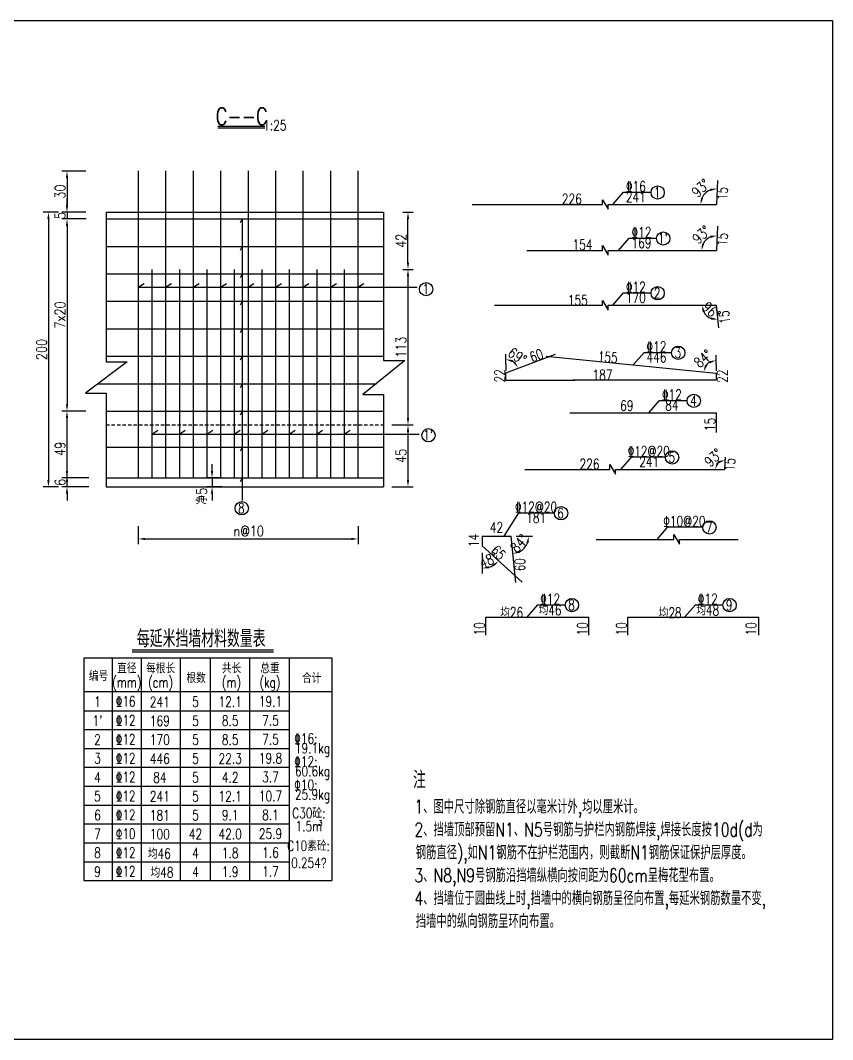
# Model space of a CAD drawing. Header units: millimetres. Extents: x 2923 to 12523, y -1268 to 4624.
# Drawn here: x 6407 to 6998, y -1268 to -525 of the extents above; entities that cross this region are included whole.
import ezdxf
from ezdxf.enums import TextEntityAlignment as Align

# ---------------------------------------------------------------- set-up
doc = ezdxf.new("R2010")
doc.units = ezdxf.units.MM
doc.linetypes.add('DASHED', pattern=[4, 2.5, -1.5])
for name, color, linetype in [('lk', 7, 'Continuous'), ('文字', 7, 'Continuous'), ('标注', 4, 'Continuous'), ('钢筋', 6, 'Continuous')]:
    doc.layers.add(name, color=color, linetype=linetype)
doc.styles.add('XGhz', font='simplex1.shx', dxfattribs={"width": 0.8, "bigfont": 'hztxt.shx'})
doc.styles.add('XGsz', font='simplex1.shx', dxfattribs={"width": 0.8, "bigfont": 'hztxt.shx'})
doc.styles.add('数字', font='simplex1.shx', dxfattribs={"width": 0.8, "bigfont": 'hztxt.shx'})
doc.styles.add('汉字', font='simplex1.shx', dxfattribs={"width": 0.8, "bigfont": 'hztxt.shx'})
doc.styles.add('钢筋', font='simplex1.shx', dxfattribs={"width": 0.8, "height": 2.2, "bigfont": 'hztxt.shx'})
doc.dimstyles.new('STANDARD25', dxfattribs={"dimscale": 2.5, "dimtxt": 3, "dimasz": 2, "dimexe": 1.5, "dimexo": 2.5, "dimgap": 0.5, "dimtad": 1, "dimdec": 0, "dimrnd": 0.1, "dimzin": 0, "dimdsep": 46, "dimtxsty": 'XGsz', "dimcen": 0.09, "dimdle": 1, "dimclrd": 256, "dimclre": 256, "dimclrt": 256, "dimadec": 0, "dimazin": 0, "dimtfac": 1, "dimtdec": 0, "dimtix": 1, "dimtmove": 2, "dimatfit": 3, "dimfxl": 0, "dimtolj": 1, "dimtzin": 0, "dimlwd": -1, "dimlwe": -1, "dimarcsym": 0})

# ---------------------------------------------------------------- blocks, each defined once
blk = doc.blocks.new('*D143')
at = {"layer": 'DEFPOINTS', "color": 0}
for p in [(6789.7, -769.96), (6909.1, -774.19), (6913.45, -782.34), (6913.45, -782.34), (6913.45, -787.46)]:
    blk.add_point(p, dxfattribs=at)
at = {"layer": '文字'}
blk.add_line((6913.45, -776.09), (6913.45, -769.35), dxfattribs=at)
blk.add_arc((6913.45, -782.34), 9.24, 121.4088, 142.8806, dxfattribs=at)
for points in [[(6906.86, -777.07), (6905.31, -776.46), (6904.26, -781.42)], [(6908.41, -773.65), (6908.86, -775.26), (6913.45, -773.1)]]:
    blk.add_solid(points, dxfattribs=at)
at = {"layer": '文字', "insert": (6903.9, -771.78), "char_height": 7.5, "attachment_point": 5, "rotation": 42.1447, "style": 'XGsz'}
blk.add_mtext('\\A1;84°', dxfattribs=at)
blk = doc.blocks.new('*D142')
at = {"layer": 'DEFPOINTS', "color": 0}
for p in [(6919.95, -843.71), (6774, -852.5), (6899.04, -852.5), (6916.31, -846.5), (6919.51, -852.5)]:
    blk.add_point(p, dxfattribs=at)
at = {"layer": '文字'}
blk.add_line((6905.29, -852.5), (6916.46, -852.5), dxfattribs=at)
blk.add_arc((6919.51, -852.5), 6.8, 130.25799, 136.8761, dxfattribs=at)
for points in [[(6914.85, -846.52), (6915.39, -848.1), (6919.85, -845.7)], [(6915.32, -848.15), (6913.77, -847.54), (6912.71, -852.5)]]:
    blk.add_solid(points, dxfattribs=at)
at = {"layer": '文字', "insert": (6911.38, -843.95), "char_height": 7.5, "attachment_point": 5, "rotation": 43.56705, "style": 'XGsz'}
blk.add_mtext('\\A1;93°', dxfattribs=at)
blk = doc.blocks.new('*D132')
at = {"layer": 'DEFPOINTS', "color": 0}
for p in [(6492.56, -887.59), (6652.66, -887.59), (6652.66, -903.2)]:
    blk.add_point(p, dxfattribs=at)
at = {"layer": '文字'}
for p, q in [((6492.56, -893.84), (6492.56, -906.95)), ((6652.66, -893.84), (6652.66, -906.95)), ((6497.56, -903.2), (6647.66, -903.2))]:
    blk.add_line(p, q, dxfattribs=at)
for points in [[(6497.56, -902.37), (6497.56, -904.03), (6492.56, -903.2)], [(6647.66, -902.37), (6647.66, -904.03), (6652.66, -903.2)]]:
    blk.add_solid(points, dxfattribs=at)
at = {"layer": '文字', "insert": (6573.08, -897.5), "char_height": 7.5, "attachment_point": 5, "style": 'XGsz'}
blk.add_mtext('\\A1;n@10', dxfattribs=at)
blk = doc.blocks.new('*D133')
at = {"layer": 'DEFPOINTS', "color": 0}
for p in [(6559.83, -858.66), (6546.32, -865.2), (6559.93, -865.2)]:
    blk.add_point(p, dxfattribs=at)
at = {"layer": '文字'}
for p, q in [((6546.32, -853.66), (6546.32, -848.66)), ((6553.58, -858.66), (6542.57, -858.66)), ((6546.32, -858.66), (6546.32, -865.2)), ((6553.68, -865.2), (6542.57, -865.2)), ((6546.32, -870.2), (6546.32, -875.2))]:
    blk.add_line(p, q, dxfattribs=at)
for points in [[(6545.49, -853.66), (6547.15, -853.66), (6546.32, -858.66)], [(6545.49, -870.2), (6547.15, -870.2), (6546.32, -865.2)]]:
    blk.add_solid(points, dxfattribs=at)
at = {"layer": '文字', "insert": (6538.85, -874.21), "char_height": 7.5, "attachment_point": 5, "rotation": 90, "style": 'XGhz'}
blk.add_mtext('\\A1; 净5', dxfattribs=at)
blk = doc.blocks.new('*D144')
at = {"layer": 'DEFPOINTS', "color": 0}
for p in [(6796.53, -768.47), (6767.28, -775.35), (6760.24, -782.07), (6760.24, -782.07), (6760.24, -787.46)]:
    blk.add_point(p, dxfattribs=at)
at = {"layer": '文字'}
blk.add_line((6760.24, -775.82), (6760.24, -768.59), dxfattribs=at)
blk.add_arc((6760.24, -782.07), 9.74, 50.30745, 60.24277, dxfattribs=at)
for points in [[(6764.86, -774.43), (6765.29, -772.81), (6760.24, -772.34)], [(6767.14, -774.1), (6765.78, -775.06), (6769.36, -778.65)]]:
    blk.add_solid(points, dxfattribs=at)
at = {"layer": '文字', "insert": (6768.64, -769.96), "char_height": 7.5, "attachment_point": 5, "rotation": 325.27511, "style": 'XGsz'}
blk.add_mtext('\\A1;69°', dxfattribs=at)
blk = doc.blocks.new('*D147')
at = {"layer": 'DEFPOINTS', "color": 0}
for p in [(6914.45, -675.45), (6908.48, -683.49), (6775.47, -693.02), (6889.57, -693.02), (6913.57, -693.02)]:
    blk.add_point(p, dxfattribs=at)
at = {"layer": '文字'}
blk.add_line((6895.82, -693.02), (6906.51, -693.02), dxfattribs=at)
blk.add_arc((6913.57, -693.02), 10.81, 113.8742, 153.25989, dxfattribs=at)
for points in [[(6909.04, -682.32), (6909.35, -683.96), (6914.11, -682.23)], [(6904.73, -688.35), (6903.11, -687.97), (6902.76, -693.02)]]:
    blk.add_solid(points, dxfattribs=at)
at = {"layer": '文字', "insert": (6902.68, -681.57), "char_height": 7.5, "attachment_point": 5, "rotation": 43.56705, "style": 'XGsz'}
blk.add_mtext('\\A1;93°', dxfattribs=at)
blk = doc.blocks.new('*D146')
at = {"layer": 'DEFPOINTS', "color": 0}
for p in [(6914.45, -641.98), (6908.16, -649.42), (6735.73, -659.56), (6895.34, -659.56), (6913.57, -659.56)]:
    blk.add_point(p, dxfattribs=at)
at = {"layer": '文字'}
blk.add_line((6901.59, -659.56), (6905.83, -659.56), dxfattribs=at)
blk.add_arc((6913.57, -659.56), 11.49, 112.2579, 154.87619, dxfattribs=at)
for points in [[(6909.08, -648.1), (6909.36, -649.74), (6914.15, -648.08)], [(6903.98, -654.86), (6902.35, -654.49), (6902.08, -659.56)]]:
    blk.add_solid(points, dxfattribs=at)
at = {"layer": '文字', "insert": (6902.2, -647.6), "char_height": 7.5, "attachment_point": 5, "rotation": 43.56705, "style": 'XGsz'}
blk.add_mtext('\\A1;93°', dxfattribs=at)
blk = doc.blocks.new('*D145')
at = {"layer": 'DEFPOINTS', "color": 0}
for p in [(6751.93, -732.93), (6913.57, -732.93), (6913.57, -732.93), (6904.73, -738.45), (6915.31, -749.45)]:
    blk.add_point(p, dxfattribs=at)
at = {"layer": '文字'}
blk.add_arc((6913.57, -732.93), 10.42, 207.753, 248.247, dxfattribs=at)
for points in [[(6903.54, -737.98), (6905.16, -737.58), (6903.15, -732.93)], [(6909.82, -741.78), (6909.59, -743.43), (6914.66, -743.29)]]:
    blk.add_solid(points, dxfattribs=at)
at = {"layer": '文字', "insert": (6909.94, -736.96), "char_height": 7.5, "attachment_point": 5, "rotation": 318, "style": 'XGsz'}
blk.add_mtext('\\A1;96°', dxfattribs=at)
blk = doc.blocks.new('*D205')
at = {"layer": 'DEFPOINTS', "color": 0}
for p in [(6440.73, -665.2), (6427.21, -865.23), (6440.73, -865.23)]:
    blk.add_point(p, dxfattribs=at)
at = {"layer": '标注'}
for p, q in [((6434.48, -665.2), (6423.46, -665.2)), ((6427.21, -670.2), (6427.21, -860.23)), ((6434.48, -865.23), (6423.46, -865.23))]:
    blk.add_line(p, q, dxfattribs=at)
for points in [[(6426.38, -670.2), (6428.05, -670.2), (6427.21, -665.2)], [(6426.38, -860.23), (6428.05, -860.23), (6427.21, -865.23)]]:
    blk.add_solid(points, dxfattribs=at)
at = {"layer": '标注', "insert": (6422.21, -765.21), "char_height": 7.5, "attachment_point": 5, "rotation": 90, "style": 'XGsz'}
blk.add_mtext('\\A1;200', dxfattribs=at)
blk = doc.blocks.new('*D202')
at = {"layer": 'DEFPOINTS', "color": 0}
for p in [(6460.82, -670.12), (6440.73, -810.03), (6460.81, -810.03)]:
    blk.add_point(p, dxfattribs=at)
at = {"layer": '标注'}
for p, q in [((6454.57, -670.12), (6436.98, -670.12)), ((6440.73, -675.12), (6440.73, -805.03)), ((6454.56, -810.03), (6436.98, -810.03))]:
    blk.add_line(p, q, dxfattribs=at)
for points in [[(6439.89, -675.12), (6441.56, -675.12), (6440.73, -670.12)], [(6439.89, -805.03), (6441.56, -805.03), (6440.73, -810.03)]]:
    blk.add_solid(points, dxfattribs=at)
at = {"layer": '标注', "insert": (6435.73, -740.08), "char_height": 7.5, "attachment_point": 5, "rotation": 90, "style": 'XGsz'}
blk.add_mtext('\\A1;7x20', dxfattribs=at)
blk = doc.blocks.new('*D201')
at = {"layer": 'DEFPOINTS', "color": 0}
for p in [(6460.73, -665.2), (6440.73, -670.12), (6460.82, -670.12)]:
    blk.add_point(p, dxfattribs=at)
at = {"layer": '标注'}
for p, q in [((6440.73, -660.2), (6440.73, -655.2)), ((6454.48, -665.2), (6436.98, -665.2)), ((6440.73, -665.2), (6440.73, -670.12)), ((6454.57, -670.12), (6436.98, -670.12)), ((6440.73, -675.12), (6440.73, -680.12))]:
    blk.add_line(p, q, dxfattribs=at)
for points in [[(6439.89, -660.2), (6441.56, -660.2), (6440.73, -665.2)], [(6439.89, -675.12), (6441.56, -675.12), (6440.73, -670.12)]]:
    blk.add_solid(points, dxfattribs=at)
at = {"layer": '标注', "insert": (6435.73, -667.66), "char_height": 7.5, "attachment_point": 5, "rotation": 90, "style": 'XGsz'}
blk.add_mtext('\\A1;5', dxfattribs=at)
blk = doc.blocks.new('*D200')
at = {"layer": 'DEFPOINTS', "color": 0}
for p in [(6460.73, -635.18), (6440.73, -665.2), (6460.73, -665.2)]:
    blk.add_point(p, dxfattribs=at)
at = {"layer": '标注'}
for p, q in [((6454.48, -635.18), (6436.98, -635.18)), ((6440.73, -640.18), (6440.73, -660.2)), ((6454.48, -665.2), (6436.98, -665.2))]:
    blk.add_line(p, q, dxfattribs=at)
for points in [[(6439.89, -640.18), (6441.56, -640.18), (6440.73, -635.18)], [(6439.89, -660.2), (6441.56, -660.2), (6440.73, -665.2)]]:
    blk.add_solid(points, dxfattribs=at)
at = {"layer": '标注', "insert": (6435.73, -650.19), "char_height": 7.5, "attachment_point": 5, "rotation": 90, "style": 'XGsz'}
blk.add_mtext('\\A1;30', dxfattribs=at)
blk = doc.blocks.new('*D203')
at = {"layer": 'DEFPOINTS', "color": 0}
for p in [(6440.73, -810.03), (6460.81, -810.03), (6462.91, -865.23)]:
    blk.add_point(p, dxfattribs=at)
at = {"layer": '标注'}
for p, q in [((6454.56, -810.03), (6436.98, -810.03)), ((6440.73, -860.23), (6440.73, -815.03)), ((6456.66, -865.23), (6436.98, -865.23))]:
    blk.add_line(p, q, dxfattribs=at)
for points in [[(6439.89, -815.03), (6441.56, -815.03), (6440.73, -810.03)], [(6439.89, -860.23), (6441.56, -860.23), (6440.73, -865.23)]]:
    blk.add_solid(points, dxfattribs=at)
at = {"layer": '标注', "insert": (6435.73, -837.63), "char_height": 7.5, "attachment_point": 5, "rotation": 90, "style": 'XGsz'}
blk.add_mtext('\\A1;49', dxfattribs=at)
blk = doc.blocks.new('*D204')
at = {"layer": 'DEFPOINTS', "color": 0}
for p in [(6440.73, -858.67), (6462.91, -858.67), (6462.91, -865.23)]:
    blk.add_point(p, dxfattribs=at)
at = {"layer": '标注'}
for p, q in [((6440.73, -853.67), (6440.73, -848.67)), ((6456.66, -858.67), (6436.98, -858.67)), ((6440.73, -865.23), (6440.73, -858.67)), ((6456.66, -865.23), (6436.98, -865.23)), ((6440.73, -870.23), (6440.73, -875.23))]:
    blk.add_line(p, q, dxfattribs=at)
for points in [[(6439.89, -853.67), (6441.56, -853.67), (6440.73, -858.67)], [(6439.89, -870.23), (6441.56, -870.23), (6440.73, -865.23)]]:
    blk.add_solid(points, dxfattribs=at)
at = {"layer": '标注', "insert": (6435.73, -861.95), "char_height": 7.5, "attachment_point": 5, "rotation": 90, "style": 'XGsz'}
blk.add_mtext('\\A1;6', dxfattribs=at)
blk = doc.blocks.new('*D327')
at = {"layer": 'DEFPOINTS', "color": 0}
for p in [(6764.2, -901.18), (6767.8, -901.18), (6779.69, -901.18), (6771.35, -911.85), (6767.58, -934.95)]:
    blk.add_point(p, dxfattribs=at)
at = {"layer": '文字'}
blk.add_arc((6764.2, -901.18), 12.85, 298.14949, 337.5611, dxfattribs=at)
for points in [[(6775.26, -905.92), (6776.9, -906.24), (6777.05, -901.18)], [(6770.51, -913.3), (6770.02, -911.71), (6765.48, -913.96)]]:
    blk.add_solid(points, dxfattribs=at)
at = {"layer": '文字', "insert": (6770.02, -906.44), "char_height": 7.5, "attachment_point": 5, "rotation": 47.8553, "style": 'XGsz'}
blk.add_mtext('\\A1;84°', dxfattribs=at)
blk = doc.blocks.new('*D326')
at = {"layer": 'DEFPOINTS', "color": 0}
for p in [(6743.03, -908.29), (6743.03, -913.27), (6747.49, -923.99), (6743.03, -928.32), (6772.12, -934.79)]:
    blk.add_point(p, dxfattribs=at)
at = {"layer": '文字'}
blk.add_arc((6743.03, -908.29), 16.32, 287.62355, 300.0528, dxfattribs=at)
for points in [[(6750.68, -921.77), (6751.72, -923.07), (6755.09, -919.28)], [(6748.09, -924.67), (6747.84, -923.02), (6743.03, -924.61)]]:
    blk.add_solid(points, dxfattribs=at)
at = {"layer": '文字', "insert": (6747.6, -918.65), "char_height": 7.5, "attachment_point": 5, "rotation": 23.83817, "style": 'XGsz'}
blk.add_mtext('\\A1;48°', dxfattribs=at)
blk = doc.blocks.new('*D338')
at = {"layer": 'DEFPOINTS', "color": 0}
for p in [(6679.03, -665.2), (6689.03, -665.2), (6679.03, -706.87)]:
    blk.add_point(p, dxfattribs=at)
at = {"layer": '标注'}
for p, q in [((6685.28, -665.2), (6692.78, -665.2)), ((6689.03, -701.87), (6689.03, -670.2)), ((6685.28, -706.87), (6692.78, -706.87))]:
    blk.add_line(p, q, dxfattribs=at)
for points in [[(6688.2, -670.2), (6689.86, -670.2), (6689.03, -665.2)], [(6688.2, -701.87), (6689.86, -701.87), (6689.03, -706.87)]]:
    blk.add_solid(points, dxfattribs=at)
at = {"layer": '标注', "insert": (6684.03, -686.03), "char_height": 7.5, "attachment_point": 5, "rotation": 90, "style": 'XGsz'}
blk.add_mtext('\\A1;42', dxfattribs=at)
blk = doc.blocks.new('*D339')
at = {"layer": 'DEFPOINTS', "color": 0}
for p in [(6679.03, -706.87), (6677.69, -820.18), (6689.03, -820.18)]:
    blk.add_point(p, dxfattribs=at)
at = {"layer": '标注'}
for p, q in [((6685.28, -706.87), (6692.78, -706.87)), ((6689.03, -711.87), (6689.03, -815.18)), ((6683.94, -820.18), (6692.78, -820.18))]:
    blk.add_line(p, q, dxfattribs=at)
for points in [[(6688.2, -711.87), (6689.86, -711.87), (6689.03, -706.87)], [(6688.2, -815.18), (6689.86, -815.18), (6689.03, -820.18)]]:
    blk.add_solid(points, dxfattribs=at)
at = {"layer": '标注', "insert": (6684.03, -763.52), "char_height": 7.5, "attachment_point": 5, "rotation": 90, "style": 'XGsz'}
blk.add_mtext('\\A1;113', dxfattribs=at)
blk = doc.blocks.new('*D350')
at = {"layer": 'DEFPOINTS', "color": 0}
for p in [(6671.13, -820.18), (6671.13, -865.2), (6689.03, -865.2)]:
    blk.add_point(p, dxfattribs=at)
at = {"layer": '标注'}
for p, q in [((6677.38, -820.18), (6692.78, -820.18)), ((6689.03, -825.18), (6689.03, -860.2)), ((6677.38, -865.2), (6692.78, -865.2))]:
    blk.add_line(p, q, dxfattribs=at)
for points in [[(6688.2, -825.18), (6689.86, -825.18), (6689.03, -820.18)], [(6688.2, -860.2), (6689.86, -860.2), (6689.03, -865.2)]]:
    blk.add_solid(points, dxfattribs=at)
at = {"layer": '标注', "insert": (6684.03, -842.69), "char_height": 7.5, "attachment_point": 5, "rotation": 90, "style": 'XGsz'}
blk.add_mtext('\\A1;45', dxfattribs=at)

msp = doc.modelspace()

# ---------------------------------------------------------------- linework, layer by layer
at = {"layer": 'DEFPOINTS'}
msp.add_lwpolyline([(5948.22, -525.43), (6998.22, -525.43), (6998.22, -1267.93), (5948.22, -1267.93), (5948.22, -525.43)], dxfattribs=at)
at = {"layer": 'lk'}
for p, q in [((6469.16, -665.2), (6469.16, -774.2)), ((6469.16, -665.2), (6671.13, -665.2)), ((6671.13, -665.2), (6671.13, -773.31)), ((6484.64, -774.2), (6454.1, -797.08)), ((6469.16, -774.2), (6484.64, -774.2)), ((6686.61, -773.31), (6656.06, -797.88)), ((6671.13, -773.31), (6686.61, -773.31)), ((6454.1, -797.08), (6469.16, -797.08)), ((6469.16, -797.08), (6469.16, -865.2)), ((6469.16, -797.08), (6469.16, -862.35)), ((6656.06, -797.88), (6671.13, -797.88)), ((6671.13, -797.88), (6671.13, -865.2)), ((6671.13, -797.88), (6671.13, -862.19)), ((6469.16, -842.45), (6469.16, -862.35)), ((6469.16, -865.2), (6671.13, -865.2))]:
    msp.add_line(p, q, dxfattribs=at)
at = {"layer": 'lk', "linetype": 'DASHED'}
msp.add_line((6469.16, -820.18), (6671.13, -820.18), dxfattribs=at)
at = {"layer": '文字'}
for p, q in [((6760.24, -775.82), (6760.24, -780.49)), ((6913.45, -776.09), (6913.45, -780.79)), ((6767.8, -901.18), (6779.69, -901.18)), ((6743.03, -913.27), (6743.03, -928.32)), ((6453.09, -1069.56), (6602.52, -1069.56))]:
    msp.add_line(p, q, dxfattribs=at)
at = {"layer": '标注'}
for p, q in [((6550.58, -603.68), (6584.87, -603.68)), ((6838.1, -659.56), (6846, -650.55)), ((6846, -650.55), (6865.65, -650.55)), ((6830.64, -656.04), (6834.79, -663.07)), ((6830.64, -659.56), (6830.64, -656.04)), ((6834.79, -663.07), (6834.79, -659.56)), ((6568.28, -670.08), (6566.74, -673.01)), ((6568.28, -670.08), (6568.28, -875.09)), ((6568.28, -690.08), (6566.74, -693.01)), ((6830.64, -693.02), (6830.64, -689.51)), ((6830.64, -689.51), (6834.79, -696.54)), ((6842.2, -693.02), (6850.09, -684.02)), ((6850.09, -684.02), (6869.75, -684.02)), ((6834.79, -696.54), (6834.79, -693.02)), ((6568.28, -710.08), (6566.74, -713.01)), ((6568.28, -710.08), (6566.74, -713.01)), ((6492.56, -719.89), (6496.86, -717.01)), ((6492.56, -719.89), (6695.61, -719.89)), ((6512.56, -719.89), (6516.86, -717.01)), ((6532.56, -719.89), (6536.86, -717.01)), ((6552.56, -719.89), (6556.86, -717.01)), ((6572.56, -719.89), (6576.86, -717.01)), ((6592.56, -719.89), (6596.86, -717.01)), ((6612.56, -719.89), (6616.86, -717.01)), ((6632.56, -719.89), (6636.86, -717.01)), ((6652.56, -719.89), (6656.86, -717.01)), ((6838.1, -732.93), (6846, -723.92)), ((6846, -723.92), (6865.65, -723.92)), ((6568.28, -730.08), (6566.74, -733.01)), ((6830.64, -729.41), (6834.79, -736.44)), ((6830.64, -732.93), (6830.64, -729.41)), ((6834.79, -736.44), (6834.79, -732.93)), ((6568.28, -750.08), (6566.74, -753.01)), ((6568.28, -770.08), (6566.74, -773.01)), ((6853.08, -776.3), (6860.98, -767.3)), ((6860.98, -767.3), (6880.63, -767.3)), ((6568.28, -790.08), (6566.74, -793.01)), ((6864.38, -811.32), (6872.27, -802.31)), ((6872.27, -802.31), (6891.93, -802.31)), ((6568.28, -810.16), (6566.74, -813.1)), ((6502.56, -826.77), (6506.86, -823.89)), ((6522.56, -826.77), (6526.86, -823.89)), ((6542.56, -826.77), (6546.86, -823.89)), ((6562.56, -826.77), (6566.86, -823.89)), ((6582.56, -826.77), (6586.86, -823.89)), ((6602.56, -826.77), (6606.86, -823.89)), ((6622.56, -826.77), (6626.86, -823.89)), ((6642.56, -826.77), (6646.86, -823.89)), ((6502.56, -826.77), (6697.13, -826.77)), ((6568.28, -836.38), (6566.74, -839.31)), ((6844.04, -852.5), (6851.94, -843.49)), ((6851.94, -843.49), (6876.15, -843.49)), ((6836.05, -852.5), (6836.05, -848.98)), ((6836.05, -848.98), (6840.2, -856.02)), ((6840.2, -856.02), (6840.2, -852.5)), ((6568.28, -858.66), (6566.74, -861.59)), ((6759, -901.18), (6769.8, -884.21)), ((6769.8, -884.21), (6795.29, -884.21)), ((6870.41, -903.49), (6878.3, -894.49)), ((6878.3, -894.49), (6903.35, -894.49)), ((6882.68, -899.97), (6886.82, -907.01)), ((6882.68, -903.49), (6882.68, -899.97)), ((6886.82, -907.01), (6886.82, -903.49)), ((6775.7, -960.1), (6783.59, -951.09)), ((6783.59, -951.09), (6803.25, -951.09)), ((6890.47, -960.12), (6898.36, -951.12)), ((6898.36, -951.12), (6918.02, -951.12)), ((6488.07, -985.33), (6591.08, -985.33)), ((6473.7, -989.82), (6473.7, -1152.06)), ((6494.62, -989.82), (6494.62, -1152.06)), ((6523.15, -989.82), (6523.15, -1152.06)), ((6544.94, -989.82), (6544.94, -1152.06)), ((6573.73, -989.82), (6573.73, -1152.06)), ((6602.52, -989.82), (6602.52, -1152.06)), ((6453.09, -1014.42), (6633.6, -1014.42)), ((6453.09, -1028.31), (6602.52, -1028.31)), ((6453.09, -1042.06), (6602.52, -1042.06)), ((6453.09, -1055.81), (6602.52, -1055.81)), ((6453.09, -1083.31), (6602.52, -1083.31)), ((6453.09, -1097.06), (6602.52, -1097.06)), ((6453.09, -1110.81), (6602.52, -1110.81)), ((6453.09, -1124.56), (6602.52, -1124.56)), ((6453.09, -1138.31), (6602.52, -1138.31))]:
    msp.add_line(p, q, dxfattribs=at)
for centre in [(6870.83, -650.83), (6874.93, -684.3), (6702.21, -721.22), (6870.83, -724.2), (6885.82, -767.58), (6897.11, -802.59), (6703.98, -827.68), (6881.34, -843.77), (6567.96, -880.86), (6800.47, -884.48), (6908.54, -894.77), (6808.43, -951.37), (6923.2, -951.39)]:
    msp.add_circle(centre, 4.84, dxfattribs=at)
at = {"layer": '钢筋'}
for p, q in [((6550.58, -602.43), (6584.87, -602.43)), ((6492.56, -635.12), (6492.56, -858.66)), ((6512.56, -635.12), (6512.56, -858.66)), ((6532.56, -635.12), (6532.56, -858.66)), ((6552.56, -635.12), (6552.56, -858.66)), ((6572.56, -635.12), (6572.56, -858.66)), ((6592.56, -635.12), (6592.56, -858.66)), ((6612.56, -635.12), (6612.56, -858.66)), ((6632.56, -635.12), (6632.56, -858.66)), ((6652.56, -635.12), (6652.56, -858.66)), ((6914.45, -641.98), (6913.57, -659.56)), ((6735.73, -659.56), (6830.64, -659.56)), ((6834.79, -659.56), (6913.57, -659.56)), ((6469.16, -670.08), (6671.13, -670.08)), ((6914.45, -675.45), (6913.57, -693.02)), ((6469.16, -690.08), (6671.13, -690.08)), ((6775.47, -693.02), (6830.64, -693.02)), ((6834.79, -693.02), (6913.57, -693.02)), ((6469.16, -710.08), (6671.13, -710.08)), ((6502.56, -706.87), (6502.56, -858.66)), ((6522.56, -706.87), (6522.56, -858.66)), ((6542.56, -706.87), (6542.56, -858.66)), ((6562.56, -706.87), (6562.56, -858.66)), ((6582.56, -706.87), (6582.56, -858.66)), ((6602.56, -706.87), (6602.56, -858.66)), ((6622.56, -706.87), (6622.56, -858.66)), ((6642.56, -706.87), (6642.56, -858.66)), ((6469.16, -730.08), (6671.13, -730.08)), ((6751.93, -732.93), (6830.64, -732.93)), ((6834.79, -732.93), (6913.57, -732.93)), ((6915.31, -749.45), (6913.57, -732.93)), ((6469.16, -750.08), (6671.13, -750.08)), ((6469.16, -770.08), (6671.13, -770.08)), ((6760.24, -782.07), (6796.53, -768.47)), ((6789.7, -769.96), (6913.45, -782.34)), ((6760.24, -787.46), (6760.24, -782.07)), ((6913.45, -782.34), (6913.45, -787.46)), ((6463.44, -790.08), (6665.75, -790.08)), ((6760.24, -787.46), (6810.41, -787.46)), ((6913.45, -787.46), (6809.28, -787.46)), ((6469.16, -810.16), (6671.13, -810.16)), ((6806.99, -811.32), (6913.57, -811.32)), ((6913.57, -825.77), (6913.57, -811.32)), ((6469.16, -836.38), (6671.13, -836.38)), ((6919.95, -843.71), (6919.51, -852.5)), ((6774, -852.5), (6836.05, -852.5)), ((6840.2, -852.5), (6919.51, -852.5)), ((6469.16, -858.66), (6671.13, -858.66)), ((6743.03, -901.18), (6743.03, -908.29)), ((6743.03, -901.18), (6764.2, -901.18)), ((6767.58, -934.95), (6764.2, -901.18)), ((6825.99, -903.49), (6882.68, -903.49)), ((6886.82, -903.49), (6929.48, -903.49)), ((6772.12, -934.79), (6743.03, -908.29)), ((6745.63, -960.1), (6820.62, -960.1)), ((6745.63, -973.2), (6745.63, -960.1)), ((6820.62, -973.2), (6820.62, -960.1)), ((6849.05, -973.22), (6849.05, -960.12)), ((6849.05, -960.12), (6944.44, -960.12)), ((6944.44, -973.22), (6944.44, -960.12)), ((6488.07, -984.08), (6591.08, -984.08)), ((6453.09, -989.82), (6633.6, -989.82)), ((6453.09, -989.82), (6453.09, -1152.06)), ((6633.6, -989.82), (6633.6, -1152.06)), ((6453.09, -1152.06), (6633.6, -1152.06))]:
    msp.add_line(p, q, dxfattribs=at)

# ---------------------------------------------------------------- texts
at = {"layer": '文字', "width": 0.75}
for s, height, style, p in [('C--C', 12.5, 'XGhz', (6567.93, -595.38)), ('1:25', 7.5, '数字', (6592.03, -601.86)), ('%%13216', 7.5, '钢筋', (6854.94, -646.34)), ('226', 7.5, '数字', (6808.26, -655.54)), ('241', 7.5, '数字', (6854.94, -654.06)), ('1', 7.5, '数字', (6870.55, -650.76)), ('%%13212', 7.5, '钢筋', (6859.04, -679.81)), ("1'", 7.5, '数字', (6874.65, -684.23)), ('154', 7.5, '数字', (6816.04, -688.92)), ('169', 7.5, '数字', (6859.04, -687.52)), ('1', 7.5, '数字', (6701.93, -721.15)), ('%%13212', 7.5, '钢筋', (6854.94, -719.71)), ('155', 7.5, '数字', (6812.68, -729.36)), ('170', 7.5, '数字', (6854.94, -727.43)), ('2', 7.5, '数字', (6870.55, -724.13)), ('%%13212', 7.5, '钢筋', (6869.92, -763.08)), ('3', 7.5, '数字', (6885.53, -767.51)), ('446', 7.5, '数字', (6869.92, -770.8)), ('187', 7.5, '数字', (6830.6, -783.72)), ('%%13212', 7.5, '钢筋', (6881.21, -798.1)), ('4', 7.5, '数字', (6896.83, -802.52)), ('69', 7.5, '数字', (6848.39, -806.1)), ('84', 7.5, '数字', (6881.21, -805.82)), ("1'", 7.5, '数字', (6703.7, -827.61)), ('%%13212@20', 7.5, '钢筋', (6864.35, -839.28)), ('226', 7.5, '数字', (6821.25, -848.69)), ('241', 7.5, '数字', (6864.71, -847)), ('5', 7.5, '数字', (6881.05, -843.7)), ('8', 7.5, '数字', (6567.68, -880.79)), ('%%13212@20', 7.5, '钢筋', (6782.22, -879.99)), ('6', 7.5, '数字', (6800.19, -884.42)), ('42', 7.5, '数字', (6753.57, -894.71)), ('181', 7.5, '数字', (6782.29, -887.71)), ('%%13110@20', 7.5, '钢筋', (6890.24, -890.27)), ('7', 7.5, '数字', (6908.25, -894.7)), ('%%13212', 7.5, '钢筋', (6792.54, -946.88)), ('8', 7.5, '数字', (6808.15, -951.3)), ('%%13212', 7.5, '钢筋', (6907.3, -946.9)), ('9', 7.5, '数字', (6922.91, -951.33)), ('均26', 7.5, '数字', (6764.53, -956.38)), ('均46', 7.5, '数字', (6792.54, -954.6)), ('均28', 7.5, '数字', (6879.94, -956.62)), ('均48', 7.5, '数字', (6907.33, -954.72)), ('每延米挡墙材料数量表', 12.5, '汉字', (6538.45, -975.21)), ('直径', 7.5, '数字', (6484.33, -996.97)), ('每根长', 7.5, '数字', (6508.9, -996.97)), ('共长', 7.5, '数字', (6560.56, -996.97)), ('总重', 7.5, '数字', (6588.53, -996.97)), ('编号', 7.5, '数字', (6463.71, -1002.56)), ('根数', 7.5, '数字', (6534.73, -1004.1)), ('合计', 7.5, '数字', (6618.89, -1004.12)), ('(mm)', 7.5, '数字', (6484.33, -1008.22)), ('(cm)', 7.5, '数字', (6508.9, -1008.22)), ('(m)', 7.5, '数字', (6560.56, -1008.22)), ('(kg)', 7.5, '数字', (6588.53, -1008.22)), ('1', 7.5, '数字', (6462.84, -1021.71)), ('%%13216', 7.5, '钢筋', (6483.47, -1021.56)), ('241', 7.5, '数字', (6508.29, -1021.88)), ('5', 7.5, '数字', (6534.34, -1021.83)), ('12.1', 7.5, '数字', (6559.54, -1021.8)), ('19.1', 7.5, '数字', (6588.89, -1021.59)), ("1'", 7.5, '数字', (6462.84, -1035.59)), ('%%13212', 7.5, '钢筋', (6483.47, -1035.44)), ('169', 7.5, '数字', (6508.29, -1035.76)), ('5', 7.5, '数字', (6534.34, -1035.71)), ('8.5', 7.5, '数字', (6559.54, -1035.68)), ('7.5', 7.5, '数字', (6588.89, -1035.47)), ('2', 7.5, '数字', (6462.84, -1049.34)), ('%%13212', 7.5, '钢筋', (6483.47, -1049.19)), ('170', 7.5, '数字', (6508.29, -1049.51)), ('5', 7.5, '数字', (6534.34, -1049.46)), ('8.5', 7.5, '数字', (6559.54, -1049.43)), ('7.5', 7.5, '数字', (6588.89, -1049.22)), ('%%13216:', 7.5, '钢筋', (6614.6, -1048.67)), ('19.1kg', 7.5, '数字', (6619.54, -1056.87)), ('3', 7.5, '数字', (6462.84, -1063.09)), ('%%13212', 7.5, '钢筋', (6483.47, -1062.94)), ('446', 7.5, '数字', (6508.29, -1063.26)), ('5', 7.5, '数字', (6534.34, -1063.21)), ('22.3', 7.5, '数字', (6559.54, -1063.18)), ('19.8', 7.5, '数字', (6588.89, -1062.97)), ('%%13212:', 7.5, '钢筋', (6614.6, -1065.42)), ('60.6kg', 7.5, '数字', (6619.54, -1073.62)), ('4', 7.5, '数字', (6462.84, -1076.84)), ('%%13212', 7.5, '钢筋', (6483.47, -1076.69)), ('84', 7.5, '数字', (6508.29, -1077.01)), ('5', 7.5, '数字', (6534.34, -1076.96)), ('4.2', 7.5, '数字', (6559.54, -1076.93)), ('3.7', 7.5, '数字', (6588.89, -1076.72)), ('%%13110:', 7.5, '钢筋', (6614.6, -1082.41)), ('5', 7.5, '数字', (6462.84, -1090.59)), ('%%13212', 7.5, '钢筋', (6483.47, -1090.44)), ('241', 7.5, '数字', (6508.29, -1090.76)), ('5', 7.5, '数字', (6534.34, -1090.71)), ('12.1', 7.5, '数字', (6559.54, -1090.68)), ('10.7', 7.5, '数字', (6588.89, -1090.47)), ('25.9kg', 7.5, '数字', (6619.54, -1090.61)), ('C30砼:', 7.5, '数字', (6616.77, -1102.47)), ('6', 7.5, '数字', (6462.84, -1104.34)), ('%%13212', 7.5, '钢筋', (6483.47, -1104.19)), ('181', 7.5, '数字', (6508.29, -1104.51)), ('5', 7.5, '数字', (6534.34, -1104.46)), ('9.1', 7.5, '数字', (6559.54, -1104.43)), ('8.1', 7.5, '数字', (6588.89, -1104.22)), ('1.5m', 7.5, '数字', (6616.77, -1112.43)), ('3', 3.75, '数字', (6625.28, -1110.16)), ('7', 7.5, '数字', (6462.84, -1118.09)), ('%%13110', 7.5, '钢筋', (6483.47, -1117.94)), ('100', 7.5, '数字', (6508.29, -1118.26)), ('42', 7.5, '数字', (6534.34, -1118.21)), ('42.0', 7.5, '数字', (6559.54, -1118.18)), ('25.9', 7.5, '数字', (6588.89, -1117.97)), ('8', 7.5, '数字', (6462.84, -1131.84)), ('%%13212', 7.5, '钢筋', (6483.47, -1131.69)), ('均46', 7.5, '数字', (6508.01, -1132.01)), ('4', 7.5, '数字', (6534.34, -1131.96)), ('1.8', 7.5, '数字', (6559.54, -1131.93)), ('1.6', 7.5, '数字', (6588.89, -1131.72)), ('9', 7.5, '数字', (6462.84, -1145.59)), ('%%13212', 7.5, '钢筋', (6483.47, -1145.44)), (' 均48', 7.5, '数字', (6508.01, -1145.76)), ('4', 7.5, '数字', (6534.34, -1145.71)), ('1.9', 7.5, '数字', (6559.54, -1145.68)), ('1.7', 7.5, '数字', (6588.89, -1145.47))]:
    msp.add_text(s, height=height, dxfattribs=dict(at, style=style)).set_placement(p, align=Align.MIDDLE)
at = {"layer": '文字', "style": '数字', "width": 0.75}
for s, rotation, p in [('15', 85.72795, (6917.92, -651.52)), ('15', 85.72795, (6917.92, -684.99)), ('15', 96, (6919.48, -741.65)), ('60', 20.26782, (6782.58, -769.54)), ('155', 356.18964, (6834.47, -770.8)), ('22', 90, (6755.73, -784.3)), ('22', 90, (6917.83, -784.69)), ('15', 90, (6908.95, -819.81)), ('15', 85.72795, (6923.28, -849)), ('14', 90, (6736.98, -904.26)), ('65', 315.02447, (6754.85, -913.13)), ('60', 90, (6770.53, -921.95)), ('10', 90, (6741.01, -968.59)), ('10', 90, (6816, -968.59)), ('10', 90, (6844.44, -968.61)), ('10', 90, (6938.87, -968.61))]:
    msp.add_text(s, height=7.5, rotation=rotation, dxfattribs=at).set_placement(p, align=Align.MIDDLE)
for s, p in [('C10素砼:', (6616.59, -1126.76)), ('0.254%%143', (6616.79, -1139.16))]:
    msp.add_text(s, height=7.5, dxfattribs=at).set_placement(p, align=Align.MIDDLE_CENTER)
at = {"layer": '文字', "insert": (6692.69, -1186.68), "char_height": 10, "width": 259.0213, "attachment_point": 7, "style": '汉字'}
msp.add_mtext('{\\H1.25x;\\W0.75;注\\P\\pi-1,l2;\\H0.8x;1、图中尺寸除钢筋直径以毫米计外,均以厘米计。\\P2、挡墙顶部预留N1、N5号钢筋与护栏内钢筋焊接,焊接长度按10d(d为钢筋直径),如N1钢筋不在护栏范围内，则截断N1钢筋保证保护层厚度。\\P3、N8,N9号钢筋沿挡墙纵横向按间距为60cm呈梅花型布置。\\P4、挡墙位于圆曲线上时,挡墙中的横向钢筋呈径向布置,每延米钢筋数量不变,挡墙中的纵向钢筋呈环向布置。}', dxfattribs=at)

# ---------------------------------------------------------------- dimensions: what is measured, and where the dimension line sits
at = {"layer": '文字'}
for base, line1, line2, picture, middle in [((6908.16, -649.42), ((6914.45, -641.98), (6913.57, -659.56)), ((6735.73, -659.56), (6895.34, -659.56)), '*D146', (6902.2, -647.6)), ((6908.48, -683.49), ((6914.45, -675.45), (6913.57, -693.02)), ((6775.47, -693.02), (6889.57, -693.02)), '*D147', (6902.68, -681.57)), ((6904.73, -738.45), ((6915.31, -749.45), (6913.57, -732.93)), ((6751.93, -732.93), (6913.57, -732.93)), '*D145', (6909.94, -736.96)), ((6767.28, -775.35), ((6760.24, -782.07), (6796.53, -768.47)), ((6760.24, -787.46), (6760.24, -782.07)), '*D144', (6768.64, -769.96)), ((6909.1, -774.19), ((6913.45, -782.34), (6913.45, -787.46)), ((6789.7, -769.96), (6913.45, -782.34)), '*D143', (6903.9, -771.78)), ((6916.31, -846.5), ((6919.95, -843.71), (6919.51, -852.5)), ((6774, -852.5), (6899.04, -852.5)), '*D142', (6911.38, -843.95)), ((6771.35, -911.85), ((6767.8, -901.18), (6779.69, -901.18)), ((6767.58, -934.95), (6764.2, -901.18)), '*D327', (6770.02, -906.44)), ((6747.49, -923.99), ((6772.12, -934.79), (6743.03, -908.29)), ((6743.03, -913.27), (6743.03, -928.32)), '*D326', (6747.6, -918.65))]:
    dim = msp.add_angular_dim_2l(base=base, line1=line1, line2=line2, dimstyle='STANDARD25', dxfattribs=at)
    dim.commit()
    dim.dimension.update_dxf_attribs({"geometry": picture, "text_midpoint": middle})
dim = msp.add_linear_dim(base=(6546.32, -865.2), p1=(6559.83, -858.66), p2=(6559.93, -865.2), angle=90, text=' 净5', dimstyle='STANDARD25', override={"dimtxsty": 'XGhz'}, dxfattribs=at)
dim.commit()
dim.dimension.update_dxf_attribs({"geometry": '*D133', "text_midpoint": (6538.85, -874.21), "dimtype": 160})
dim = msp.add_linear_dim(base=(6652.66, -903.2), p1=(6492.56, -887.59), p2=(6652.66, -887.59), text='n@10', dimstyle='STANDARD25', dxfattribs=at)
dim.commit()
dim.dimension.update_dxf_attribs({"geometry": '*D132', "text_midpoint": (6573.08, -897.5), "dimtype": 160})
at = {"layer": '标注', "color": 8}
for base, p1, p2, text, picture, middle in [((6440.73, -665.2), (6460.73, -635.18), (6460.73, -665.2), '30', '*D200', (6435.73, -650.19)), ((6440.73, -670.12), (6460.73, -665.2), (6460.82, -670.12), '5', '*D201', (6435.73, -667.66)), ((6440.73, -810.03), (6460.82, -670.12), (6460.81, -810.03), '7x20', '*D202', (6435.73, -740.08)), ((6440.73, -810.03), (6462.91, -865.23), (6460.81, -810.03), '49', '*D203', (6435.73, -837.63)), ((6440.73, -858.67), (6462.91, -865.23), (6462.91, -858.67), '6', '*D204', (6435.73, -861.95))]:
    dim = msp.add_linear_dim(base=base, p1=p1, p2=p2, angle=90, text=text, dimstyle='STANDARD25', dxfattribs=at)
    dim.commit()
    dim.dimension.update_dxf_attribs({"geometry": picture, "text_midpoint": middle})
dim = msp.add_linear_dim(base=(6427.21, -865.23), p1=(6440.73, -665.2), p2=(6440.73, -865.23), angle=90, dimstyle='STANDARD25', dxfattribs=at)
dim.commit()
dim.dimension.update_dxf_attribs({"geometry": '*D205', "text_midpoint": (6422.21, -765.21)})
at = {"layer": '标注'}
for base, p1, p2, picture, middle in [((6689.03, -665.2), (6679.03, -706.87), (6679.03, -665.2), '*D338', (6684.03, -686.03)), ((6689.03, -820.18), (6679.03, -706.87), (6677.69, -820.18), '*D339', (6684.03, -763.52)), ((6689.03, -865.2), (6671.13, -820.18), (6671.13, -865.2), '*D350', (6684.03, -842.69))]:
    dim = msp.add_linear_dim(base=base, p1=p1, p2=p2, angle=90, dimstyle='STANDARD25', dxfattribs=at)
    dim.commit()
    dim.dimension.update_dxf_attribs({"geometry": picture, "text_midpoint": middle})

doc.saveas('drawing.dxf')
